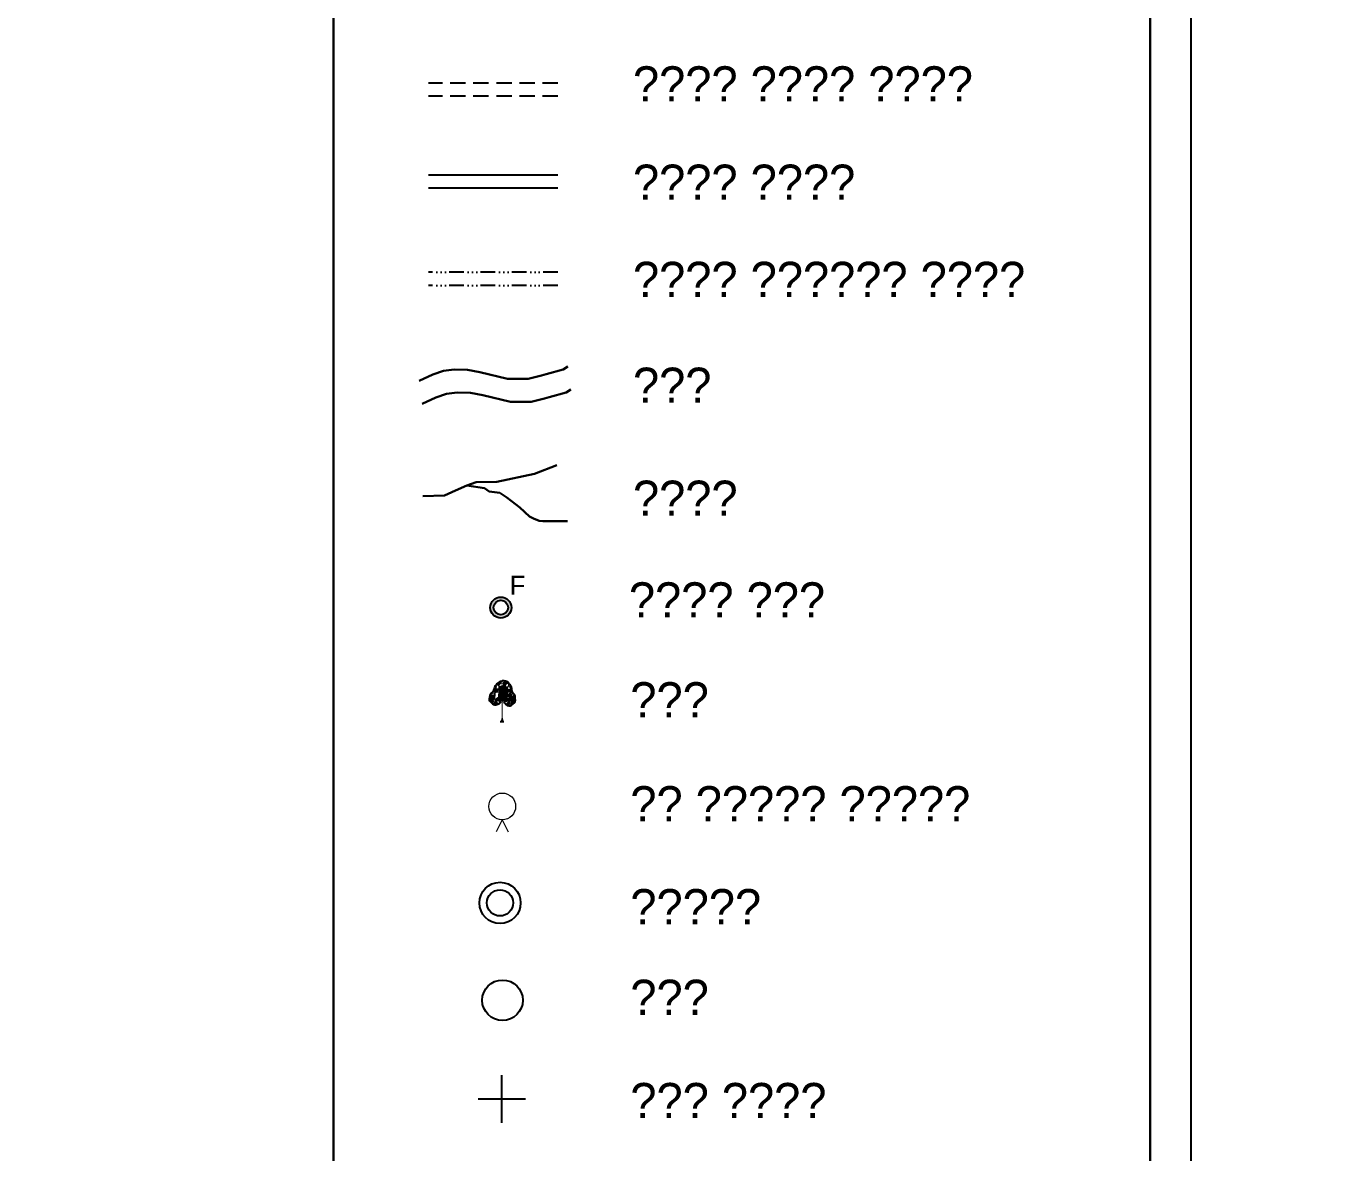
# Model space of a CAD drawing. Header units: millimetres. Extents: x -7906370 to 58235770, y -60992620 to 60.
# Drawn here: x 3139.4 to 3351.9, y -869 to -685.5 of the extents above; entities that cross this region are included whole.
import ezdxf

# ---------------------------------------------------------------- set-up
doc = ezdxf.new("R2010")
doc.units = ezdxf.units.MM
doc.linetypes.add('ACAD_ISO14W100', pattern=[24, 12, -3, 0, -3, 0, -3, 0, -3])
doc.linetypes.add('DASHED', pattern=[0.75, 0.5, -0.25])
for name, color, linetype in [('Image', 7, 'Continuous'), ('Legend', 250, 'Continuous'), ('Sym_F', 250, 'Continuous'), ('Sym_Shivchinh', 250, 'Continuous'), ('Sym_STONE', 250, 'Continuous'), ('Sym_Tree', 92, 'Continuous')]:
    doc.layers.add(name, color=color, linetype=linetype)
doc.styles.get("Standard").update_dxf_attribs({"font": 'SakalBharati.ttf'})
picture_1 = doc.add_image_def('image4.jpg', size_in_pixel=(14330, 10848))
picture_2 = doc.add_image_def('image5.jpg', size_in_pixel=(14518, 11021))

msp = doc.modelspace()

# ---------------------------------------------------------------- hatches: boundary and pattern name
at = {"layer": 'Sym_F'}
h = msp.add_hatch(color=256, dxfattribs=at)
h.paths.add_polyline_path([(3215.02, -780.18, 1), (3218.46, -780.18, 1)])
h.paths.add_polyline_path([(3217.92, -780.18, -1), (3215.56, -780.18, -1)], flags=16)

# ---------------------------------------------------------------- linework, layer by layer
at = {"color": 5, "lineweight": 20}
for q in [(3216, -816.68), (3217.93, -816.68)]:
    msp.add_line((3216.97, -814.75), q, dxfattribs=at)
msp.add_ellipse((3216.97, -812.57), major_axis=(2.18, 0), ratio=1, dxfattribs=at)
for major_axis in [(3.36, 0), (2.13, 0)]:
    msp.add_ellipse((3216.61, -828.28), major_axis=major_axis, ratio=1)
at = {"layer": 'Legend'}
msp.add_lwpolyline([(2271.55, -536.51), (3329.09, -536.51), (3329.09, -1232.38), (2271.55, -1232.38)], close=True, dxfattribs=at)
at = {"layer": 'Legend', "lineweight": 30}
msp.add_lwpolyline([(3210.91, -1225.76), (2278.17, -1225.76), (2278.17, -543.13), (3210.91, -543.13), (3322.47, -543.13), (3322.47, -585.43), (3322.47, -619.88), (3322.47, -636.91), (3322.47, -644.13), (3322.47, -655.94), (3322.47, -1091.85), (3322.47, -1151.32), (3322.47, -1191.26), (3322.47, -1225.76)], close=True, dxfattribs=at)
for points in [[(3189.52, -543.13), (3189.52, -585.43), (3189.52, -619.88), (3189.52, -655.94), (3189.52, -1091.85), (3189.52, -1151.32), (3189.52, -1191.26), (3189.52, -1225.76)], [(3204.03, -762.01), (3207.55, -761.95), (3209.37, -761.13), (3211.22, -760.3), (3212.73, -759.75), (3216.1, -759.7), (3222.22, -758.42), (3225.87, -756.97)], [(3211.22, -760.3), (3214.09, -760.75), (3214.83, -761.27), (3216.56, -761.52), (3217.73, -762.24), (3219.81, -763.9), (3221.41, -765.33), (3222.05, -765.7), (3222.98, -766.03), (3223.6, -766.13), (3227.59, -766.1)]]:
    msp.add_lwpolyline(points, dxfattribs=at)
at = {"layer": 'Legend', "linetype": 'DASHED', "ltscale": 5, "flags": 128}
for points in [[(3226.01, -694.77), (3204.96, -694.77)], [(3226.01, -696.91), (3204.96, -696.91)]]:
    msp.add_lwpolyline(points, dxfattribs=at)
at = {"layer": 'Legend', "ltscale": 5, "flags": 128}
for points in [[(3226.01, -709.75), (3204.96, -709.75)], [(3226.01, -711.89), (3204.96, -711.89)]]:
    msp.add_lwpolyline(points, dxfattribs=at)
at = {"layer": 'Legend', "linetype": 'ACAD_ISO14W100', "ltscale": 0.2, "flags": 128}
for points in [[(3226.01, -725.58), (3204.96, -725.58)], [(3226.01, -727.72), (3204.96, -727.72)]]:
    msp.add_lwpolyline(points, dxfattribs=at)
at = {"layer": 'Legend', "color": 5, "lineweight": 30}
for points in [[(3203.46, -743.24), (3205.66, -742.23), (3207.38, -741.64), (3209.17, -741.42), (3211.33, -741.48), (3213.34, -741.82), (3217.82, -742.92), (3219.81, -742.92), (3221.18, -742.92), (3223.35, -742.37), (3224.14, -742.17), (3226.91, -741.4), (3227.64, -740.94)], [(3203.94, -746.98), (3206.15, -745.97), (3207.87, -745.39), (3209.65, -745.16), (3211.82, -745.22), (3213.82, -745.57), (3218.31, -746.66), (3220.29, -746.66), (3221.67, -746.66), (3223.84, -746.12), (3224.63, -745.92), (3227.4, -745.14), (3228.13, -744.68)]]:
    msp.add_lwpolyline(points, dxfattribs=at)
at = {"layer": 'Sym_F'}
for major_axis in [(1.72, 0), (1.18, 0)]:
    msp.add_ellipse((3216.74, -780.18), major_axis=major_axis, ratio=1, dxfattribs=at)
at = {"layer": 'Sym_Shivchinh'}
for points in [[(3216.9, -864.09), (3216.9, -856.36)], [(3220.77, -860.23), (3213.04, -860.23)]]:
    msp.add_lwpolyline(points, dxfattribs=at)
at = {"layer": 'Sym_STONE'}
msp.add_ellipse((3217.01, -844.14), major_axis=(3.3, 0), ratio=1, dxfattribs=at)
at = {"layer": 'Sym_Tree'}
for p, q in [((3217.2, -792.1), (3216.97, -792.13)), ((3216.62, -798.71), (3217.25, -798.71))]:
    msp.add_line(p, q, dxfattribs=at)
at = {"layer": 'Sym_Tree', "color": 82, "const_width": 0.8}
for points in [[(3217.08, -795.12), (3217.18, -792.57)], [(3216.02, -794.89), (3216.35, -795.37)], [(3216.66, -795.48), (3216.76, -792.94)], [(3216.75, -795.49), (3216.85, -792.95)], [(3217.41, -795.54), (3217.51, -793)], [(3217.93, -794.91), (3218.26, -795.39)], [(3216.52, -795.01), (3216.86, -795.48)], [(3218.3, -795.12), (3217.82, -795.44)]]:
    msp.add_lwpolyline(points, dxfattribs=at)
at = {"layer": 'Sym_Tree', "color": 34}
msp.add_lwpolyline([(3216.97, -798.71, 0.48, 0.16, 0), (3216.97, -798.07, 0.16, 0.16, 0), (3216.97, -795.46, 0.16, 0.16, 0)], format="xyseb", dxfattribs=at)
at = {"layer": 'Sym_Tree', "color": 82}
msp.add_open_spline([(3216.76, -795.57), (3216.61, -795.73), (3216.38, -795.97), (3215.95, -796.07), (3215.57, -796.05), (3215.24, -795.72), (3214.79, -795.33), (3215, -794.75), (3215, -794.17), (3215.68, -793.83), (3215.69, -793.03), (3216.2, -792.52), (3216.6, -792.17), (3216.88, -792.13), (3216.97, -792.13)], degree=3, knots=[0, 0, 0, 0, 0.357151, 0.545743, 0.741494, 0.970117, 1.319935, 1.641608, 1.935314, 2.250626, 2.755061, 3.137005, 3.457298, 3.618487, 3.618487, 3.618487, 3.618487], dxfattribs=at)
at = {"layer": 'Sym_Tree', "color": 82, "start_tangent": (3216.971973, -798.707587), "end_tangent": (3216.971973, -798.707587)}
msp.add_spline([(3217.2, -795.57), (3217.62, -796.03), (3217.93, -796.15), (3218.28, -796.16), (3218.63, -795.96), (3219.07, -795.53), (3219.08, -794.96), (3219.02, -794.45), (3218.67, -794.02), (3218.46, -793.16), (3218.11, -792.59), (3217.69, -792.21), (3217.2, -792.1)], degree=3, dxfattribs=at)
at = {"layer": 'Sym_Tree', "color": 82}
for points in [[(3216.98, -792.13), (3216.28, -792.46), (3215.99, -792.72), (3215.83, -792.99)], [(3216.02, -792.76), (3216.08, -792.72), (3216.98, -792.13), (3216.78, -792.15)], [(3216.08, -792.88), (3216.42, -792.97), (3216.39, -792.52), (3217.1, -792.23)], [(3216.39, -792.52), (3217.1, -792.23), (3216.39, -792.52), (3216.17, -792.61)], [(3216.28, -792.46), (3216.57, -792.32), (3216.35, -792.5), (3216.17, -792.61)], [(3216.57, -792.32), (3216.6, -792.21), (3216.43, -792.33), (3216.28, -792.46)], [(3216.43, -792.33), (3216.28, -792.46), (3216.57, -792.32), (3216.46, -792.33)], [(3216.57, -792.32), (3216.46, -792.33), (3216.28, -792.46), (3216.57, -792.32)], [(3217.42, -792.13), (3216.85, -792.51), (3216.39, -792.52), (3216.98, -792.13)], [(3216.39, -792.52), (3216.98, -792.13), (3217.17, -792.13), (3217.05, -792.27)], [(3216.98, -792.13), (3216.78, -792.15), (3216.6, -792.21), (3216.43, -792.33)], [(3216.6, -792.21), (3216.43, -792.33), (3216.7, -792.19), (3216.78, -792.15)], [(3216.74, -792.18), (3216.7, -792.19), (3216.43, -792.33), (3216.57, -792.32)], [(3216.74, -792.18), (3216.57, -792.32), (3216.58, -792.26), (3216.43, -792.33)], [(3216.43, -792.33), (3216.57, -792.32), (3216.68, -792.21), (3216.7, -792.19)], [(3216.58, -792.26), (3216.43, -792.33), (3216.57, -792.32), (3216.6, -792.21)], [(3216.53, -792.72), (3216.8, -792.5), (3217.42, -792.13), (3217.58, -792.99)], [(3216.68, -792.21), (3216.68, -792.21), (3216.74, -792.18), (3216.57, -792.32)], [(3216.68, -792.21), (3216.7, -792.19), (3216.59, -792.22), (3216.57, -792.32)], [(3216.59, -792.22), (3216.57, -792.32), (3216.7, -792.19), (3216.66, -792.21)], [(3216.7, -792.19), (3216.78, -792.15), (3216.59, -792.22), (3216.78, -792.15)], [(3216.59, -792.22), (3216.78, -792.15), (3216.74, -792.18), (3216.7, -792.19)], [(3216.7, -792.19), (3216.66, -792.21), (3216.68, -792.21)], [(3217.42, -792.13), (3217.58, -792.99), (3216.86, -792.97), (3216.83, -792.52)], [(3217.78, -792.26), (3217.61, -792.18), (3216.83, -792.52), (3216.84, -792.56)], [(3216.98, -792.13), (3217.2, -792.1), (3217.42, -792.13), (3216.85, -792.51)], [(3217.17, -792.13), (3217.05, -792.27), (3216.91, -792.31), (3217.02, -792.21)], [(3216.91, -792.31), (3217.02, -792.21), (3217.05, -792.27), (3216.91, -792.31)], [(3217.05, -792.27), (3216.91, -792.31), (3216.94, -792.25), (3217.02, -792.21)], [(3216.92, -792.31), (3216.94, -792.25), (3217.02, -792.21), (3216.97, -792.13)], [(3217.02, -792.21), (3216.97, -792.13), (3217.17, -792.13), (3217.02, -792.21)], [(3217.17, -792.13), (3217.02, -792.21), (3217.2, -792.1), (3217.42, -792.13)], [(3218.23, -792.83), (3217.99, -792.57), (3217.42, -792.13), (3217.14, -792.96)], [(3217.42, -792.13), (3217.14, -792.96), (3217.87, -793.03), (3217.95, -792.59)], [(3217.24, -792.23), (3217.17, -792.18), (3217.35, -792.27), (3217.17, -792.18)], [(3217.35, -792.27), (3217.17, -792.18), (3217.2, -792.21), (3217.24, -792.23)], [(3217.2, -792.1), (3217.42, -792.13), (3217.68, -792.23), (3217.61, -792.18)], [(3217.25, -792.23), (3217.28, -792.25), (3217.26, -792.25)], [(3218.21, -792.99), (3217.87, -793.03), (3217.95, -792.59), (3217.28, -792.22)], [(3217.95, -792.59), (3217.28, -792.22), (3217.95, -792.59), (3218.16, -792.71)], [(3217.42, -792.13), (3218.07, -792.55), (3218.32, -792.84), (3218.44, -793.13)], [(3218.28, -792.88), (3218.23, -792.83), (3217.42, -792.13), (3217.61, -792.18)], [(3217.42, -792.13), (3217.61, -792.18), (3217.79, -792.26), (3217.94, -792.4)], [(3217.79, -792.26), (3217.94, -792.4), (3217.68, -792.23), (3217.61, -792.18)], [(3217.64, -792.21), (3217.68, -792.23), (3217.94, -792.4), (3217.8, -792.37)], [(3217.7, -792.25), (3217.7, -792.25), (3217.64, -792.21), (3217.8, -792.37)], [(3217.64, -792.21), (3217.8, -792.37), (3217.8, -792.31), (3217.94, -792.4)], [(3217.94, -792.4), (3217.8, -792.37), (3217.7, -792.25), (3217.69, -792.23)], [(3217.7, -792.25), (3217.69, -792.23), (3217.79, -792.27), (3217.8, -792.37)], [(3217.79, -792.27), (3217.8, -792.37), (3217.69, -792.23), (3217.72, -792.25)], [(3217.8, -792.31), (3217.94, -792.4), (3217.8, -792.37), (3217.78, -792.26)], [(3217.8, -792.37), (3217.78, -792.26), (3217.94, -792.4), (3218.07, -792.55)], [(3217.94, -792.4), (3218.07, -792.55), (3217.8, -792.37), (3217.91, -792.39)], [(3217.8, -792.37), (3217.91, -792.39), (3218.07, -792.55), (3217.8, -792.37)], [(3218.07, -792.55), (3217.8, -792.37), (3217.99, -792.57), (3218.16, -792.71)], [(3215.15, -794.37), (3214.99, -794.57), (3214.89, -795.15), (3215.7, -795.22)], [(3215.11, -794.2), (3215.04, -794.32), (3215.01, -794.47), (3214.99, -794.57)], [(3215.28, -794.2), (3215.3, -794.79), (3214.99, -794.55), (3215.3, -794.79)], [(3215.01, -794.47), (3214.99, -794.57), (3215.17, -794.64), (3215.35, -794.29)], [(3214.99, -794.55), (3215.3, -794.79), (3215.46, -794.37), (3215.35, -794.29)], [(3215.11, -794.4), (3215.11, -794.4), (3215.15, -794.37), (3214.99, -794.57)], [(3215.05, -794.43), (3215.02, -794.45), (3215.01, -794.47), (3215.1, -794.38)], [(3215.01, -794.47), (3215.1, -794.38), (3215.1, -794.38)], [(3215.11, -794.4), (3215.02, -794.45), (3215.08, -794.42), (3215.07, -794.3)], [(3215.08, -794.42), (3215.07, -794.3), (3215.05, -794.43), (3215.02, -794.45)], [(3215.04, -794.5), (3215.04, -794.5), (3215.11, -794.4), (3215.02, -794.45)], [(3215.34, -794.13), (3215.27, -794.13), (3215.11, -794.2), (3215.04, -794.32)], [(3215.26, -794.23), (3215.18, -794.21), (3215.07, -794.3), (3215.04, -794.5)], [(3215.07, -794.3), (3215.04, -794.5), (3215.12, -794.38), (3215.15, -794.27)], [(3215.12, -794.45), (3215.12, -794.38), (3215.04, -794.5)], [(3215.09, -794.56), (3215.46, -794.47), (3215.1, -794.51), (3215.06, -794.63)], [(3215.1, -794.51), (3215.06, -794.63), (3215.09, -794.82), (3215.17, -794.69)], [(3215.15, -794.27), (3215.18, -794.21), (3215.07, -794.3), (3215.11, -794.2)], [(3215.07, -794.3), (3215.11, -794.2), (3215.12, -794.45), (3215.12, -794.38)], [(3215.17, -794.69), (3215.18, -794.75), (3215.09, -794.56), (3215.46, -794.47)], [(3215.1, -794.38), (3215.1, -794.38), (3215.11, -794.4)], [(3215.21, -794.23), (3215.77, -794.04), (3215.11, -794.19), (3215.17, -794.13)], [(3215.11, -794.19), (3215.17, -794.13), (3215.22, -794.1), (3215.28, -794.04)], [(3215.26, -794.27), (3215.12, -794.38), (3215.32, -794.24), (3215.28, -794.2)], [(3215.12, -794.38), (3215.15, -794.27), (3215.26, -794.23)], [(3215.17, -794.64), (3215.35, -794.29), (3215.26, -794.27), (3215.12, -794.38)], [(3215.26, -794.23), (3215.26, -794.23), (3215.15, -794.27), (3215.18, -794.21)], [(3215.28, -794.04), (3215.22, -794.1), (3215.18, -794.13), (3215.25, -794.12)], [(3215.18, -794.13), (3215.25, -794.12), (3215.27, -794.13), (3215.34, -794.13)], [(3215.3, -794.22), (3215.36, -794.18), (3215.26, -794.23), (3215.18, -794.21)], [(3215.32, -794.24), (3215.28, -794.2), (3215.21, -794.23), (3215.77, -794.04)], [(3215.22, -794.1), (3215.28, -794.04), (3215.34, -793.99), (3215.36, -794.1)], [(3215.34, -793.99), (3215.36, -794.1), (3215.27, -794.13), (3215.22, -794.1)], [(3215.27, -794.13), (3215.22, -794.1), (3215.28, -794.04), (3215.29, -794.1)], [(3215.22, -794.1), (3215.28, -794.1), (3215.28, -794.04), (3215.22, -794.1)], [(3215.28, -794.1), (3215.28, -794.1), (3215.22, -794.1), (3215.28, -794.1)], [(3215.31, -794.06), (3215.25, -794.12), (3215.45, -793.89)], [(3215.36, -794.1), (3215.28, -794.1), (3215.31, -794.06), (3215.25, -794.12)], [(3215.27, -794.13), (3215.34, -794.13), (3215.36, -794.1), (3215.28, -794.1)], [(3215.34, -794.13), (3215.34, -794.13), (3215.34, -794.13), (3215.27, -794.13)], [(3215.28, -794.04), (3215.29, -794.1), (3215.28, -794.04), (3215.31, -794.06)], [(3215.28, -794.04), (3215.31, -794.06), (3215.28, -794.1)], [(3215.37, -794.18), (3215.37, -794.28), (3215.28, -794.2), (3215.37, -794.17)], [(3215.28, -794.2), (3215.37, -794.17), (3215.36, -794.27), (3215.29, -794.23)], [(3215.46, -794.37), (3215.37, -794.18), (3215.28, -794.2), (3215.3, -794.79)], [(3215.36, -794.27), (3215.29, -794.23), (3215.36, -794.27), (3215.37, -794.19)], [(3215.43, -794.46), (3215.34, -794.42), (3215.43, -794.46), (3215.29, -794.41)], [(3215.43, -794.46), (3215.29, -794.41), (3215.43, -794.46), (3215.3, -794.79)], [(3215.94, -793.95), (3215.83, -795.12), (3215.3, -794.79), (3215.58, -794.22)], [(3215.83, -795.12), (3215.3, -794.79), (3215.34, -794.13), (3215.58, -794.08)], [(3215.36, -794.27), (3215.37, -794.19), (3215.3, -794.22), (3215.36, -794.18)], [(3215.3, -794.79), (3215.58, -794.22), (3215.54, -795.02), (3215.54, -795.33)], [(3215.43, -794.46), (3215.3, -794.79), (3215.36, -794.29), (3215.46, -794.37)], [(3215.46, -794.37), (3215.53, -794.5), (3215.3, -794.79), (3215.46, -794.47)], [(3215.3, -794.79), (3215.46, -794.47), (3215.43, -794.46), (3215.34, -794.42)], [(3215.6, -793.95), (3215.59, -793.81), (3215.34, -794.13)], [(3215.34, -793.99), (3215.34, -794.02), (3215.45, -793.89), (3215.59, -793.81)], [(3215.45, -793.89), (3215.59, -793.81), (3215.34, -794.13), (3215.34, -794.02)], [(3215.34, -794.13), (3215.34, -794.02), (3215.41, -794.1), (3215.59, -793.81)], [(3215.45, -793.89), (3215.45, -793.89), (3215.34, -793.99), (3215.34, -794.02)], [(3215.34, -794.13), (3215.58, -794.08), (3215.75, -793.93), (3215.58, -794.08)], [(3215.34, -794.13), (3215.34, -794.13), (3215.34, -794.13)], [(3215.34, -794.13), (3215.34, -794.13), (3215.34, -794.13)], [(3215.46, -794.37), (3215.35, -794.29), (3215.46, -794.37), (3215.34, -794.42)], [(3215.46, -794.37), (3215.34, -794.42), (3215.46, -794.37), (3215.53, -794.5)], [(3215.36, -794.29), (3215.41, -794.25), (3215.37, -794.18), (3215.37, -794.28)], [(3215.36, -794.29), (3215.46, -794.37), (3215.36, -794.29), (3215.41, -794.25)], [(3215.57, -794.11), (3215.58, -794.22), (3215.46, -794.37), (3215.37, -794.18)], [(3215.41, -794.1), (3215.59, -793.81), (3215.6, -793.95), (3215.71, -793.95)], [(3215.59, -794), (3215.6, -793.95), (3215.41, -794.1), (3215.59, -794.01)], [(3215.41, -794.1), (3215.59, -794.01), (3215.6, -793.95), (3215.42, -794.07)], [(3215.6, -793.95), (3215.42, -794.07), (3215.59, -794.01), (3215.6, -793.95)], [(3215.45, -793.89), (3215.59, -793.81), (3215.69, -793.52), (3215.66, -793.52)], [(3215.58, -793.71), (3215.58, -793.71), (3215.45, -793.89), (3215.59, -793.81)], [(3215.58, -794.22), (3215.57, -794.11), (3215.48, -794.41), (3215.46, -794.37)], [(3215.48, -794.41), (3215.46, -794.37), (3215.62, -794.37), (3215.57, -794.44)], [(3215.53, -794.5), (3215.57, -794.44), (3215.58, -794.22), (3215.57, -794.11)], [(3215.56, -794.58), (3215.65, -794.63), (3215.53, -794.5), (3215.57, -794.44)], [(3215.7, -794.43), (3215.57, -794.44), (3215.56, -794.58), (3215.65, -794.63)], [(3215.6, -794.65), (3215.56, -794.58), (3215.57, -794.44), (3215.65, -794.63)], [(3215.62, -794.37), (3215.58, -794.22), (3215.58, -794.22), (3215.57, -794.11)], [(3215.58, -794.22), (3215.57, -794.11), (3215.57, -794.11), (3215.67, -794.12)], [(3215.57, -794.11), (3215.67, -794.12), (3215.57, -794.11), (3215.58, -794.22)], [(3215.62, -794.37), (3215.57, -794.44), (3215.83, -795.12), (3215.67, -795.13)], [(3215.57, -794.44), (3215.65, -794.63), (3215.7, -794.43), (3215.57, -794.44)], [(3215.57, -794.44), (3215.65, -794.63), (3215.57, -794.44), (3215.65, -794.63)], [(3215.75, -793.93), (3215.58, -794.08), (3215.58, -794.22), (3215.58, -794.08)], [(3215.94, -793.95), (3215.75, -793.93), (3215.62, -794.37), (3215.58, -794.22)], [(3215.58, -794.22), (3215.58, -794.08), (3215.6, -793.95)], [(3215.6, -793.95), (3215.6, -793.95), (3215.6, -793.95), (3215.59, -793.81)], [(3215.59, -794.01), (3215.6, -793.95), (3215.62, -793.84), (3215.59, -793.81)], [(3215.6, -793.95), (3215.71, -793.95), (3215.59, -794), (3215.6, -793.95)], [(3215.89, -793.32), (3215.69, -793.52), (3215.75, -793.93), (3215.6, -793.95)], [(3215.69, -793.52), (3215.66, -793.52), (3215.64, -793.61), (3215.6, -793.66)], [(3215.6, -793.77), (3215.62, -793.84), (3215.69, -793.52), (3215.74, -793.69)], [(3215.64, -793.61), (3215.6, -793.66), (3215.6, -793.77), (3215.62, -793.84)], [(3215.75, -793.93), (3215.6, -793.95), (3216.03, -793.97), (3216.5, -793.97)], [(3215.6, -793.95), (3215.6, -793.95), (3215.6, -793.95)], [(3215.61, -793.72), (3215.62, -793.84), (3215.77, -793.27), (3215.79, -793.21)], [(3215.64, -793.61), (3215.69, -793.52), (3215.61, -793.72), (3215.62, -793.84)], [(3215.69, -793.52), (3215.74, -793.69), (3215.64, -793.61), (3215.69, -793.52)], [(3215.72, -793.35), (3215.66, -793.52), (3215.9, -793.01), (3215.86, -793)], [(3215.77, -793.13), (3215.72, -793.28), (3215.72, -793.35), (3215.66, -793.52)], [(3215.75, -793.26), (3215.77, -793.22), (3215.66, -793.52), (3215.69, -793.52)], [(3215.71, -793.44), (3215.66, -793.52), (3215.72, -793.28), (3215.77, -793.27)], [(3215.7, -793.46), (3215.73, -793.37), (3215.71, -793.44), (3215.66, -793.52)], [(3215.66, -793.52), (3215.69, -793.52), (3215.71, -793.45), (3215.71, -793.44)], [(3215.99, -792.72), (3215.83, -792.99), (3215.75, -793.26), (3215.69, -793.52)], [(3216.1, -793.11), (3215.86, -793), (3215.89, -793.32), (3215.69, -793.52)], [(3215.75, -793.26), (3215.69, -793.52), (3216.05, -793.38), (3216.1, -793.11)], [(3215.74, -793.29), (3215.77, -793.13), (3215.7, -793.46), (3215.73, -793.37)], [(3215.71, -793.45), (3215.71, -793.44), (3215.73, -793.37), (3215.77, -793.22)], [(3215.72, -793.28), (3215.77, -793.27), (3215.77, -793.13), (3215.72, -793.28)], [(3215.77, -793.12), (3215.83, -792.99), (3215.74, -793.29), (3215.77, -793.13)], [(3215.77, -793.27), (3215.79, -793.21), (3215.75, -793.26), (3215.77, -793.22)], [(3215.75, -793.93), (3216.27, -793.88), (3215.89, -793.32), (3216.13, -793.67)], [(3215.89, -793.32), (3216.13, -793.67), (3216.27, -793.88), (3215.75, -793.93)], [(3216.34, -793.54), (3216.27, -793.88), (3215.75, -793.93), (3216.27, -793.88)], [(3216.27, -793.88), (3215.75, -793.93), (3216.03, -793.97)], [(3215.94, -793.95), (3216.21, -794.12), (3215.94, -793.95), (3215.75, -793.93)], [(3216.1, -793.11), (3215.96, -792.78), (3215.83, -792.99), (3215.77, -793.22)], [(3215.83, -792.99), (3215.77, -793.22), (3215.89, -793.32), (3216.1, -793.11)], [(3215.77, -793.22), (3215.81, -793.07), (3215.83, -792.99), (3215.81, -793.07)], [(3215.83, -792.99), (3215.81, -793.07), (3215.77, -793.12), (3215.83, -792.99)], [(3215.77, -793.12), (3215.77, -793.12), (3215.77, -793.22), (3215.81, -793.07)], [(3215.9, -793.01), (3215.86, -793), (3216.14, -792.62), (3216.28, -792.46)], [(3215.89, -793.32), (3216.1, -793.11), (3216.1, -793.11), (3215.86, -793)], [(3216.4, -793.34), (3216.75, -793.34), (3216.34, -793.54), (3215.89, -793.32)], [(3216.34, -793.54), (3215.89, -793.32), (3216.34, -793.54), (3216.27, -793.88)], [(3216.21, -794.12), (3216.25, -793.97), (3215.94, -793.95), (3216.21, -794.12)], [(3216.05, -793.38), (3216.1, -793.11), (3216.1, -793.11), (3215.96, -792.78)], [(3216.08, -792.72), (3216.05, -792.68), (3215.97, -792.82), (3215.99, -792.86)], [(3215.97, -792.82), (3215.99, -792.86), (3216.02, -792.76), (3216.08, -792.72)], [(3216.14, -792.62), (3216.28, -792.46), (3215.99, -792.72), (3216.14, -792.62)], [(3216.1, -793.11), (3215.99, -792.86), (3216.06, -792.72), (3216.39, -792.52)], [(3215.99, -792.72), (3216.14, -792.62), (3216.08, -792.72), (3216.05, -792.68)], [(3216.07, -792.79), (3216.01, -792.82), (3215.99, -792.86), (3216.07, -792.79)], [(3215.99, -792.86), (3216.07, -792.79), (3216.82, -793.14), (3217.09, -793.25)], [(3216.07, -792.79), (3216.07, -792.75), (3216.07, -792.79), (3216.01, -792.82)], [(3216.03, -793.97), (3216.5, -793.97), (3217.02, -793.61), (3217.12, -793.26)], [(3216.03, -793.97), (3216.03, -793.97), (3216.21, -794.12), (3216.25, -793.97)], [(3216.06, -792.72), (3216.39, -792.52), (3216.42, -792.97), (3216.07, -792.79)], [(3216.32, -792.56), (3216.39, -792.52), (3216.07, -792.79), (3216.07, -792.75)], [(3216.42, -792.97), (3216.07, -792.79), (3216.08, -792.88), (3216.42, -792.97)], [(3216.35, -792.5), (3216.17, -792.61), (3216.08, -792.72), (3216.35, -792.5)], [(3216.39, -792.52), (3216.17, -792.61), (3216.12, -792.76), (3216.16, -792.79)], [(3216.12, -792.76), (3216.16, -792.79), (3216.32, -792.56), (3216.39, -792.52)], [(3217.56, -794.69), (3216.51, -794.73), (3216.38, -793.95), (3216.27, -795.12)], [(3216.4, -793.34), (3216.34, -793.54), (3216.34, -793.54), (3216.4, -793.34)], [(3216.82, -793.14), (3217.09, -793.25), (3216.4, -793.34), (3216.75, -793.34)], [(3217.58, -792.99), (3216.86, -792.97), (3216.55, -793.11), (3216.44, -792.86)], [(3216.78, -793.54), (3216.84, -793.34), (3217.56, -794.69), (3216.51, -794.73)], [(3216.83, -792.56), (3216.85, -792.51), (3216.53, -792.72), (3216.8, -792.5)], [(3217.58, -792.99), (3216.86, -792.97), (3216.84, -793.34), (3216.78, -793.54)], [(3216.83, -792.52), (3216.84, -792.56), (3216.85, -792.51)], [(3216.85, -792.51), (3216.85, -792.51), (3216.83, -792.56), (3216.85, -792.51)], [(3216.86, -792.97), (3216.83, -792.52), (3217.58, -792.99), (3216.86, -792.97)], [(3217.47, -793.61), (3217.56, -793.26), (3217.58, -792.99), (3216.86, -792.97)], [(3217.87, -793.61), (3217.84, -793.4), (3216.95, -794.65), (3217.99, -794.82)], [(3216.95, -794.65), (3217.99, -794.82), (3218.21, -794.07), (3218.17, -795.24)], [(3217.18, -793.6), (3217.13, -793.23), (3217.14, -792.96), (3217.87, -793.03)], [(3218.13, -794.07), (3217.66, -794.01), (3217.18, -793.6), (3217.13, -793.23)], [(3217.87, -793.03), (3217.95, -792.59), (3217.14, -792.96), (3217.87, -793.03)], [(3217.14, -792.96), (3217.87, -793.03), (3217.84, -793.4), (3217.87, -793.61)], [(3217.14, -792.96), (3217.87, -793.03), (3218.16, -793.21), (3218.3, -792.98)], [(3218.3, -792.98), (3218.23, -792.91), (3217.44, -793.15), (3217.16, -793.23)], [(3217.44, -793.15), (3217.16, -793.23), (3217.84, -793.4), (3217.49, -793.36)], [(3217.68, -794.07), (3217.68, -794.07), (3217.48, -794.2), (3217.46, -794.04)], [(3217.84, -793.4), (3217.49, -793.36), (3217.87, -793.61), (3218.34, -793.45)], [(3218.4, -794.07), (3218.56, -794.11), (3218.13, -794.07), (3217.66, -794.01)], [(3217.84, -793.4), (3217.87, -793.61), (3217.87, -793.61), (3217.84, -793.4)], [(3218.25, -792.83), (3217.95, -792.59), (3217.87, -793.03), (3218.23, -792.91)], [(3217.87, -793.03), (3218.23, -792.91), (3218.21, -792.99), (3217.87, -793.03)], [(3217.87, -793.61), (3218.34, -793.45), (3217.87, -793.61), (3217.9, -793.96)], [(3217.87, -793.61), (3217.9, -793.96), (3218.4, -794.07), (3217.9, -793.96)], [(3218.4, -794.07), (3217.9, -793.96), (3218.34, -793.45), (3218.06, -793.77)], [(3218.34, -793.45), (3218.06, -793.77), (3217.9, -793.96), (3218.4, -794.07)], [(3217.9, -793.96), (3218.4, -794.07), (3218.13, -794.07)], [(3217.92, -794.2), (3217.91, -794.04), (3218.21, -794.07), (3217.92, -794.2)], [(3218.21, -794.07), (3217.92, -794.2), (3218.21, -794.07), (3218.4, -794.07)], [(3218.16, -793.21), (3218.3, -792.98), (3218.25, -792.83), (3217.95, -792.59)], [(3217.95, -792.59), (3218.16, -792.71), (3218.19, -792.86), (3218.14, -792.89)], [(3218.19, -792.86), (3218.14, -792.89), (3218.01, -792.64), (3217.95, -792.59)], [(3218.01, -792.64), (3217.95, -792.59), (3218.23, -792.91), (3218.24, -792.86)], [(3217.99, -792.57), (3218.16, -792.71), (3218.23, -792.83), (3217.99, -792.57)], [(3218, -793.13), (3218.02, -793.21), (3218.05, -793.27), (3218, -793.13)], [(3218.37, -793.14), (3218.41, -793.14), (3218.18, -792.73), (3218.07, -792.55)], [(3218.18, -792.73), (3218.07, -792.55), (3218.32, -792.84), (3218.18, -792.73)], [(3218.18, -793.49), (3218.16, -793.21), (3218.16, -793.21), (3218.35, -792.91)], [(3218.16, -793.21), (3218.35, -792.91), (3218.44, -793.13), (3218.47, -793.37)], [(3218.44, -793.13), (3218.47, -793.37), (3218.34, -793.45), (3218.16, -793.21)], [(3218.34, -793.45), (3218.16, -793.21), (3218.16, -793.21), (3218.41, -793.14)], [(3218.16, -793.21), (3218.41, -793.14), (3218.34, -793.45), (3218.51, -793.67)], [(3218.49, -793.41), (3218.51, -793.67), (3218.18, -793.49), (3218.16, -793.21)], [(3218.21, -794.07), (3218.17, -795.24), (3218.74, -794.98), (3218.54, -794.38)], [(3218.17, -795.24), (3218.74, -794.98), (3218.78, -794.32), (3218.56, -794.24)], [(3218.48, -794.53), (3218.52, -794.6), (3218.17, -795.24), (3218.33, -795.28)], [(3218.32, -792.84), (3218.18, -792.73), (3218.23, -792.83), (3218.27, -792.79)], [(3218.21, -794.07), (3218.4, -794.07), (3218.48, -794.53), (3218.54, -794.38)], [(3218.23, -792.83), (3218.27, -792.79), (3218.32, -792.94), (3218.3, -792.98)], [(3218.32, -792.94), (3218.3, -792.98), (3218.28, -792.88), (3218.23, -792.83)], [(3218.23, -792.91), (3218.24, -792.86), (3218.23, -792.91), (3218.29, -792.94)], [(3218.23, -792.91), (3218.29, -792.94), (3218.3, -792.98), (3218.23, -792.91)], [(3218.32, -792.84), (3218.44, -793.13), (3218.49, -793.41), (3218.51, -793.67)], [(3218.34, -793.45), (3218.51, -793.67), (3218.4, -794.07), (3218.56, -794.11)], [(3218.51, -793.5), (3218.55, -793.67), (3218.37, -793.14), (3218.41, -793.14)], [(3218.79, -794.43), (3218.83, -794.4), (3218.9, -794.44), (3218.37, -794.17)], [(3218.9, -794.44), (3218.37, -794.17), (3219, -794.41), (3218.95, -794.35)], [(3218.78, -794.32), (3218.56, -794.24), (3218.4, -794.07), (3218.56, -794.24)], [(3218.4, -794.07), (3218.56, -794.24), (3218.54, -794.38), (3218.56, -794.24)], [(3218.47, -793.37), (3218.46, -793.21), (3218.44, -793.13), (3218.46, -793.21)], [(3218.49, -793.27), (3218.44, -793.13), (3218.49, -793.44), (3218.49, -793.28)], [(3218.72, -794.28), (3218.58, -793.97), (3218.56, -794.11), (3218.44, -794.1)], [(3218.56, -794.11), (3218.44, -794.1), (3218.55, -794.17), (3218.56, -794.11)], [(3218.74, -794.98), (3218.54, -794.38), (3218.48, -795.18), (3218.44, -795.49)], [(3218.57, -793.89), (3218.55, -794), (3218.46, -793.42), (3218.45, -793.35)], [(3218.46, -793.42), (3218.45, -793.35), (3218.49, -793.41), (3218.47, -793.37)], [(3218.57, -793.94), (3218.55, -794), (3218.51, -793.67), (3218.44, -793.84)], [(3218.51, -793.67), (3218.44, -793.84), (3218.56, -793.76), (3218.51, -793.67)], [(3218.49, -793.27), (3218.49, -793.27), (3218.47, -793.37), (3218.46, -793.21)], [(3218.51, -793.43), (3218.46, -793.42), (3218.49, -793.28), (3218.51, -793.43)], [(3218.5, -793.59), (3218.55, -793.67), (3218.51, -793.43), (3218.46, -793.42)], [(3218.54, -794.38), (3218.56, -794.27), (3218.56, -794.27), (3218.46, -794.27)], [(3218.56, -794.27), (3218.46, -794.27), (3218.56, -794.27), (3218.54, -794.38)], [(3218.49, -793.41), (3218.47, -793.37), (3218.55, -793.67), (3218.52, -793.67)], [(3218.51, -793.61), (3218.5, -793.59), (3218.5, -793.52), (3218.47, -793.37)], [(3218.48, -794.53), (3218.54, -794.38), (3218.54, -794.38), (3218.56, -794.27)], [(3218.61, -794.58), (3218.63, -794.55), (3218.48, -794.53), (3218.52, -794.6)], [(3218.49, -793.44), (3218.49, -793.28), (3218.51, -793.62), (3218.5, -793.52)], [(3218.49, -793.28), (3218.51, -793.43), (3218.51, -793.5), (3218.55, -793.67)], [(3218.51, -793.62), (3218.5, -793.52), (3218.5, -793.59), (3218.55, -793.67)], [(3218.55, -793.67), (3218.52, -793.67), (3218.51, -793.61), (3218.5, -793.59)], [(3218.7, -794.07), (3218.58, -793.97), (3218.51, -793.67), (3218.55, -793.67)], [(3218.51, -793.67), (3218.55, -793.67), (3218.56, -793.76), (3218.58, -793.82)], [(3218.56, -793.76), (3218.51, -793.67), (3218.57, -793.89), (3218.55, -794)], [(3218.55, -794.66), (3218.52, -794.6), (3218.54, -794.38), (3218.56, -794.27)], [(3218.54, -794.38), (3218.56, -794.24), (3218.56, -794.11)], [(3218.54, -794.38), (3218.56, -794.27), (3218.61, -794.58), (3218.63, -794.55)], [(3218.56, -794.27), (3218.54, -794.38), (3218.63, -794.55), (3218.75, -794.37)], [(3218.56, -793.76), (3218.58, -793.82), (3218.57, -793.94), (3218.55, -794)], [(3218.55, -794), (3218.58, -793.97), (3218.6, -793.88), (3218.6, -793.87)], [(3218.56, -794.17), (3218.56, -794.11), (3218.55, -794), (3218.58, -793.97)], [(3218.55, -794.17), (3218.56, -794.11), (3218.72, -794.28), (3218.56, -794.17)], [(3218.63, -794.55), (3218.75, -794.61), (3218.63, -794.55), (3218.55, -794.66)], [(3218.63, -794.55), (3218.55, -794.66), (3218.74, -794.98), (3218.63, -794.64)], [(3218.56, -794.11), (3218.56, -794.11), (3218.56, -794.11), (3218.58, -793.97)], [(3218.56, -794.11), (3218.58, -793.97), (3218.78, -794.32)], [(3218.56, -794.11), (3218.56, -794.11), (3218.56, -794.11)], [(3218.72, -794.28), (3218.56, -794.17), (3218.56, -794.11), (3218.71, -794.25)], [(3218.56, -794.11), (3218.71, -794.25), (3218.56, -794.17), (3218.56, -794.11)], [(3218.6, -793.88), (3218.6, -793.87), (3218.7, -794.07), (3218.58, -793.97)], [(3218.81, -794.19), (3218.8, -794.21), (3218.7, -794.07), (3218.58, -793.97)], [(3218.7, -794.07), (3218.58, -793.97), (3218.78, -794.32), (3218.8, -794.21)], [(3218.78, -794.32), (3218.8, -794.21), (3218.72, -794.28), (3218.58, -793.97)], [(3218.63, -794.55), (3218.75, -794.37), (3218.83, -794.4), (3218.74, -794.98)], [(3218.75, -794.48), (3218.63, -794.55), (3218.75, -794.48), (3218.7, -794.44)], [(3219.08, -794.79), (3218.74, -794.98), (3218.63, -794.55), (3218.75, -794.48)], [(3218.63, -794.55), (3218.75, -794.48), (3218.63, -794.55), (3218.75, -794.61)], [(3218.65, -794.64), (3218.74, -794.98), (3218.75, -794.48), (3218.63, -794.55)], [(3218.83, -794.26), (3218.87, -794.32), (3218.7, -794.07)], [(3218.7, -794.07), (3218.7, -794.07), (3218.81, -794.19), (3218.8, -794.21)], [(3218.75, -794.48), (3218.7, -794.44), (3218.75, -794.37), (3218.74, -794.47)], [(3218.75, -794.37), (3218.74, -794.47), (3218.83, -794.4), (3218.75, -794.36)], [(3218.83, -794.4), (3218.74, -794.98), (3219.08, -794.79), (3218.74, -794.98)], [(3218.83, -794.4), (3218.75, -794.36), (3218.75, -794.46), (3218.83, -794.43)], [(3218.75, -794.46), (3218.75, -794.38), (3218.81, -794.42), (3218.76, -794.37)], [(3218.75, -794.46), (3218.83, -794.43), (3218.75, -794.46), (3218.75, -794.38)], [(3218.89, -794.86), (3218.75, -794.48), (3218.85, -794.47), (3218.97, -794.6)], [(3219.07, -794.7), (3219.08, -794.8), (3218.89, -794.86), (3218.75, -794.48)], [(3218.81, -794.42), (3218.76, -794.37), (3218.85, -794.43), (3218.94, -794.43)], [(3218.91, -794.31), (3218.86, -794.24), (3218.81, -794.19), (3218.77, -794.29)], [(3218.81, -794.19), (3218.77, -794.29), (3218.85, -794.33), (3218.91, -794.31)], [(3218.77, -794.29), (3218.85, -794.3), (3218.83, -794.26), (3218.87, -794.32)], [(3218.85, -794.33), (3218.78, -794.32), (3218.77, -794.29), (3218.85, -794.3)], [(3218.78, -794.32), (3218.78, -794.32), (3218.78, -794.32)], [(3218.78, -794.32), (3218.78, -794.32), (3218.78, -794.32)], [(3218.78, -794.32), (3218.78, -794.32), (3218.78, -794.32), (3218.85, -794.33)], [(3218.78, -794.32), (3218.85, -794.33), (3219.01, -794.42), (3219.05, -794.55)], [(3218.95, -794.35), (3218.87, -794.32), (3218.85, -794.33), (3218.78, -794.32)], [(3218.85, -794.47), (3218.97, -794.6), (3218.79, -794.43), (3218.83, -794.4)], [(3218.86, -794.24), (3218.84, -794.3), (3218.86, -794.25), (3218.83, -794.26)], [(3218.86, -794.25), (3218.83, -794.26), (3218.85, -794.3)], [(3218.85, -794.33), (3218.91, -794.31), (3218.86, -794.24), (3218.84, -794.3)], [(3218.91, -794.31), (3218.85, -794.3), (3218.86, -794.25), (3218.91, -794.31)], [(3218.85, -794.3), (3218.85, -794.3), (3218.91, -794.31), (3218.85, -794.3)], [(3218.85, -794.43), (3218.94, -794.43), (3219.03, -794.53), (3219.04, -794.73)], [(3218.97, -794.6), (3218.96, -794.49), (3218.85, -794.43)], [(3218.85, -794.43), (3218.85, -794.43), (3218.96, -794.49), (3218.94, -794.43)], [(3219, -794.41), (3218.95, -794.35), (3218.91, -794.31), (3218.86, -794.24)], [(3218.86, -794.25), (3218.91, -794.31), (3218.95, -794.35), (3218.87, -794.32)], [(3218.96, -794.49), (3218.94, -794.43), (3219.03, -794.53), (3219.01, -794.42)], [(3219.03, -794.53), (3219.01, -794.42), (3218.96, -794.66), (3218.97, -794.6)], [(3219.03, -794.53), (3219.04, -794.73), (3218.97, -794.6), (3218.96, -794.49)], [(3218.98, -794.62), (3219.07, -794.68), (3219.01, -794.64), (3219.03, -794.53)], [(3219.01, -794.42), (3219.05, -794.55), (3219.07, -794.7), (3219.08, -794.8)], [(3219.01, -794.64), (3219.03, -794.53), (3219.04, -794.66), (3219.07, -794.68)], [(3214.95, -794.97), (3214.89, -795.15), (3214.99, -794.57), (3214.92, -794.96)], [(3214.95, -794.97), (3214.95, -794.97), (3214.95, -794.97), (3214.89, -795.15)], [(3214.89, -795.15), (3215.7, -795.22), (3215.67, -796.03), (3215.5, -795.94)], [(3215.02, -795.52), (3214.92, -795.34), (3214.89, -795.15), (3215.52, -795.86)], [(3214.89, -795.15), (3215.52, -795.86), (3215.51, -795.9), (3215.31, -795.74)], [(3215.36, -795.72), (3215.31, -795.74), (3214.89, -795.15), (3215.36, -795.72)], [(3214.89, -795.15), (3215.36, -795.72), (3215.36, -795.72), (3214.92, -795.34)], [(3215.05, -795.54), (3214.92, -795.34), (3214.92, -795.35), (3214.89, -795.15)], [(3214.92, -795.35), (3214.89, -795.15), (3214.92, -795.33), (3214.98, -795.39)], [(3214.92, -795.33), (3214.98, -795.39), (3214.99, -794.57), (3215.06, -794.63)], [(3214.99, -794.57), (3214.92, -794.96), (3215.06, -794.63), (3215.07, -794.61)], [(3215.67, -796.03), (3215.5, -795.94), (3215.02, -795.52), (3214.92, -795.34)], [(3215.36, -795.72), (3214.92, -795.34), (3215.05, -795.54), (3214.92, -795.34)], [(3214.99, -794.57), (3215.06, -794.63), (3214.95, -794.97)], [(3215.1, -794.67), (3215.13, -794.61), (3215.05, -795.54), (3215.19, -795.62)], [(3215.05, -795.54), (3215.19, -795.62), (3215.5, -795.94), (3215.29, -795.77)], [(3215.06, -794.63), (3215.07, -794.61), (3215.7, -795.22), (3215.55, -795.08)], [(3215.09, -794.82), (3215.17, -794.69), (3215.1, -794.67), (3215.13, -794.61)], [(3215.3, -794.79), (3215.3, -794.79), (3215.23, -795), (3215.17, -794.64)], [(3215.23, -795), (3215.17, -794.64), (3215.55, -795.08), (3215.29, -794.83)], [(3215.32, -794.81), (3215.18, -794.75), (3215.17, -794.69), (3215.18, -794.75)], [(3215.29, -794.83), (3215.36, -794.86), (3215.32, -794.81), (3215.18, -794.75)], [(3215.36, -795.81), (3215.41, -795.66), (3215.19, -795.62), (3215.36, -795.72)], [(3215.19, -795.62), (3215.36, -795.72), (3215.52, -795.86), (3215.44, -795.82)], [(3215.31, -795.74), (3215.36, -795.72), (3215.24, -795.69), (3215.28, -795.74)], [(3215.24, -795.69), (3215.28, -795.74), (3215.28, -795.74), (3215.51, -795.9)], [(3215.28, -795.74), (3215.51, -795.9), (3215.36, -795.81), (3215.41, -795.66)], [(3215.51, -795.9), (3215.29, -795.77), (3215.28, -795.74), (3215.36, -795.72)], [(3215.28, -795.74), (3215.36, -795.72), (3215.67, -796.03), (3215.89, -796.05)], [(3215.6, -794.65), (3215.38, -794.87), (3215.29, -794.83), (3215.36, -794.86)], [(3215.55, -795.08), (3215.29, -794.83), (3215.3, -794.79), (3215.55, -794.94)], [(3215.5, -795.94), (3215.29, -795.77), (3215.31, -795.74), (3215.36, -795.72)], [(3215.47, -795.82), (3215.48, -795.84), (3215.51, -795.9), (3215.29, -795.77)], [(3215.7, -795.22), (3215.55, -795.08), (3215.81, -794.65), (3215.3, -794.79)], [(3215.81, -794.65), (3215.3, -794.79), (3215.3, -794.79)], [(3215.3, -794.79), (3215.3, -794.79), (3215.6, -794.65), (3215.38, -794.87)], [(3215.3, -794.79), (3215.55, -794.94), (3215.3, -794.79), (3215.46, -794.77)], [(3215.3, -794.79), (3215.46, -794.77), (3215.3, -794.79)], [(3215.83, -795.12), (3215.54, -795.02), (3215.83, -795.12), (3215.3, -794.79)], [(3215.51, -795.9), (3215.31, -795.74), (3215.36, -795.72), (3215.31, -795.74)], [(3215.36, -795.72), (3215.31, -795.74), (3215.36, -795.72), (3215.31, -795.74)], [(3215.52, -795.86), (3215.44, -795.82), (3215.51, -795.9), (3215.56, -795.85)], [(3215.51, -795.9), (3215.56, -795.85), (3215.47, -795.82), (3215.48, -795.84)], [(3216.45, -795.87), (3216.76, -795.57), (3215.83, -795.12), (3215.53, -795.83)], [(3215.83, -795.12), (3215.53, -795.83), (3216.28, -795.67), (3215.86, -796.03)], [(3215.54, -795.02), (3215.54, -795.33), (3215.54, -795.33), (3215.81, -795.35)], [(3215.54, -795.33), (3215.81, -795.35), (3215.83, -795.12), (3215.54, -795.02)], [(3215.83, -795.12), (3215.67, -795.13), (3215.6, -794.65), (3215.56, -794.58)], [(3215.67, -796.03), (3215.89, -796.05), (3216.08, -796.03), (3216.27, -795.97)], [(3215.95, -796.05), (3215.89, -796.05), (3215.67, -796.03), (3215.87, -796.05)], [(3216.27, -795.97), (3216.17, -795.99), (3215.91, -796.03), (3215.85, -795.97)], [(3215.91, -796.03), (3215.85, -795.97), (3215.86, -796.03), (3215.95, -796.03)], [(3216.28, -795.67), (3215.86, -796.03), (3216.43, -795.84), (3216.28, -795.67)], [(3215.86, -796.03), (3215.95, -796.03), (3216.27, -795.97), (3216.33, -795.92)], [(3216.09, -796.02), (3216.09, -796.03), (3215.88, -796.06), (3215.86, -796.03)], [(3215.88, -796.06), (3215.86, -796.03), (3215.99, -796.04), (3216.08, -796.03)], [(3216.43, -795.84), (3216.28, -795.67), (3216.33, -795.92), (3215.89, -796.05)], [(3216.33, -795.92), (3215.89, -796.05), (3216.27, -795.97), (3216.17, -795.99)], [(3216.33, -795.92), (3216.08, -796.03), (3215.98, -796.03), (3215.89, -796.05)], [(3215.98, -796.03), (3215.89, -796.05), (3216.27, -795.97), (3216.33, -795.92)], [(3216.09, -796.04), (3215.99, -796.04), (3215.95, -796.05), (3215.89, -796.05)], [(3215.99, -796.04), (3216.08, -796.03), (3216.09, -796.04), (3215.99, -796.04)], [(3216.08, -796.03), (3216.27, -795.97), (3216.45, -795.87), (3216.76, -795.57)], [(3216.27, -795.97), (3216.33, -795.92), (3216.33, -795.92), (3216.08, -796.03)], [(3216.09, -796.03), (3216.28, -795.97), (3216.35, -795.93), (3216.33, -795.92)], [(3216.28, -795.97), (3216.31, -795.94), (3216.09, -796.03), (3216.1, -795.99)], [(3216.27, -795.97), (3216.27, -795.97), (3216.09, -796.03), (3216.28, -795.97)], [(3216.09, -796.03), (3216.1, -795.99), (3216.09, -796.02), (3216.09, -796.03)], [(3216.27, -795.97), (3216.33, -795.92), (3216.44, -795.88), (3216.35, -795.93)], [(3216.44, -795.88), (3216.33, -795.92), (3216.27, -795.97)], [(3216.27, -795.97), (3216.27, -795.97), (3216.27, -795.97)], [(3216.35, -795.93), (3216.34, -795.93), (3216.28, -795.97), (3216.31, -795.94)], [(3216.44, -795.88), (3216.35, -795.93), (3216.44, -795.88), (3216.33, -795.92)], [(3216.35, -795.93), (3216.33, -795.92), (3216.35, -795.93), (3216.34, -795.93)], [(3217.18, -796.03), (3217.18, -796.03), (3217.18, -796.03)], [(3217.21, -795.56), (3217.19, -795.53), (3217.39, -795.64), (3217.38, -795.6)], [(3217.46, -795.91), (3217.2, -795.57), (3218.17, -795.24), (3218.38, -795.98)], [(3217.81, -796.11), (3217.63, -796.03), (3217.46, -795.91), (3217.2, -795.57)], [(3217.22, -795.56), (3217.22, -795.56), (3217.39, -795.65), (3217.21, -795.56)], [(3217.63, -796.03), (3217.57, -795.97), (3217.47, -795.91), (3217.56, -795.98)], [(3217.47, -795.91), (3217.56, -795.98), (3217.47, -795.91), (3217.57, -795.97)], [(3217.47, -795.91), (3217.57, -795.97), (3217.63, -796.03)], [(3217.65, -795.73), (3218.03, -796.14), (3217.49, -795.88), (3217.65, -795.73)], [(3217.49, -795.88), (3217.65, -795.73), (3217.57, -795.97), (3218, -796.16)], [(3217.8, -796.12), (3217.62, -796.03), (3217.56, -795.98), (3217.57, -795.97)], [(3217.56, -795.98), (3217.56, -795.98), (3217.62, -796.03), (3217.59, -796)], [(3217.57, -795.97), (3218, -796.16), (3217.63, -796.03), (3217.73, -796.06)], [(3218.03, -796.14), (3217.94, -796.13), (3217.63, -796.03), (3217.57, -795.97)], [(3217.63, -796.03), (3217.57, -795.97), (3217.57, -795.97), (3217.81, -796.11)], [(3217.57, -795.97), (3217.81, -796.11), (3217.91, -796.13), (3218, -796.16)], [(3217.91, -796.13), (3218, -796.16), (3217.63, -796.03), (3217.57, -795.97)], [(3218.22, -796.17), (3218, -796.16), (3217.81, -796.11), (3217.63, -796.03)], [(3217.63, -796.03), (3217.73, -796.06), (3217.98, -796.14), (3218.04, -796.08)], [(3218.17, -795.24), (3218.38, -795.98), (3217.65, -795.73), (3218.03, -796.14)], [(3217.79, -796.1), (3217.8, -796.11), (3218, -796.16), (3218.03, -796.14)], [(3218, -796.16), (3218.03, -796.14), (3217.9, -796.13), (3217.81, -796.11)], [(3217.94, -796.02), (3218.03, -795.98), (3217.95, -796.06), (3217.9, -796)], [(3217.95, -796.06), (3217.9, -796), (3218, -795.99), (3217.98, -796)], [(3217.93, -796.15), (3218, -796.16), (3218.22, -796.17), (3218.01, -796.16)], [(3218.3, -795.82), (3218.12, -795.9), (3217.94, -796.02), (3218.03, -795.98)], [(3217.98, -796.14), (3218.04, -796.08), (3218.03, -796.14), (3217.94, -796.13)], [(3218.2, -795.93), (3217.95, -796.06), (3218.1, -795.98), (3218.08, -795.83)], [(3218.25, -795.88), (3218.2, -795.93), (3218.2, -795.93), (3217.95, -796.06)], [(3217.95, -796.06), (3218.18, -795.95), (3218.2, -795.93), (3218.12, -795.9)], [(3217.95, -796.06), (3218.17, -795.93), (3218.12, -795.9), (3218.17, -795.93)], [(3218, -795.99), (3217.98, -796), (3217.95, -796.06), (3218.18, -795.95)], [(3218.45, -795.76), (3218.3, -795.82), (3217.96, -796.1), (3218.18, -795.95)], [(3217.96, -796.1), (3218.18, -795.95), (3218.17, -795.93), (3218.12, -795.9)], [(3218.64, -795.93), (3218.56, -795.9), (3218.22, -796.17), (3218, -796.16)], [(3218.22, -796.17), (3218.01, -796.16), (3218, -796.16), (3218, -796.17)], [(3218.1, -795.98), (3218.08, -795.83), (3218.3, -795.82), (3218.12, -795.9)], [(3218.12, -795.9), (3218.61, -795.57), (3218.45, -795.76), (3218.61, -795.57)], [(3218.17, -795.93), (3218.12, -795.9), (3218.25, -795.88), (3218.2, -795.93)], [(3218.12, -795.9), (3218.17, -795.93), (3218.12, -795.9), (3218.17, -795.93)], [(3218.48, -795.18), (3218.44, -795.49), (3218.44, -795.49), (3218.16, -795.48)], [(3218.44, -795.49), (3218.16, -795.48), (3218.17, -795.24), (3218.48, -795.18)], [(3218.17, -795.24), (3218.33, -795.28), (3218.46, -794.81), (3218.51, -794.74)], [(3218.17, -795.24), (3218.48, -795.18), (3218.17, -795.24), (3218.74, -794.98)], [(3219.1, -795.39), (3218.29, -795.35), (3218.22, -796.17), (3218.4, -796.1)], [(3218.22, -796.17), (3218.4, -796.1), (3218.93, -795.74), (3219.05, -795.57)], [(3218.29, -795.35), (3218.46, -795.24), (3218.25, -794.78), (3218.74, -794.98)], [(3218.25, -794.78), (3218.74, -794.98), (3218.74, -794.98)], [(3218.95, -794.58), (3219.08, -794.8), (3219.1, -795.39), (3218.29, -795.35)], [(3219, -794.86), (3218.99, -794.84), (3218.29, -795.35), (3218.46, -795.24)], [(3218.52, -794.6), (3218.41, -794.78), (3218.39, -794.58), (3218.52, -794.6)], [(3218.39, -794.58), (3218.52, -794.6), (3218.51, -794.74), (3218.41, -794.78)], [(3218.93, -795.74), (3219.05, -795.57), (3219.1, -795.39), (3218.39, -796.02)], [(3219.1, -795.39), (3218.39, -796.02), (3218.39, -796.06), (3218.61, -795.93)], [(3218.46, -794.81), (3218.51, -794.74), (3218.52, -794.6), (3218.41, -794.78)], [(3218.52, -794.6), (3218.41, -794.78), (3218.52, -794.6), (3218.41, -794.78)], [(3218.51, -794.74), (3218.41, -794.78), (3218.55, -794.66), (3218.52, -794.6)], [(3218.74, -794.98), (3218.74, -794.98), (3218.46, -794.81), (3218.65, -795.05)], [(3218.46, -794.81), (3218.65, -795.05), (3218.75, -795.02), (3218.67, -795.04)], [(3218.78, -795.2), (3218.89, -794.86), (3218.46, -795.24), (3218.75, -795.02)], [(3218.46, -795.24), (3218.75, -795.02), (3218.74, -794.98), (3218.47, -795.1)], [(3218.74, -794.98), (3218.47, -795.1), (3218.74, -794.98), (3218.58, -794.94)], [(3218.56, -795.9), (3218.61, -795.93), (3219.1, -795.39), (3218.56, -795.9)], [(3219.1, -795.39), (3218.56, -795.9), (3218.56, -795.9), (3219.05, -795.57)], [(3218.74, -794.98), (3218.58, -794.94), (3218.74, -794.98)], [(3218.74, -794.98), (3218.63, -794.64), (3218.65, -794.64), (3218.75, -794.61)], [(3218.88, -794.9), (3218.86, -794.96), (3218.98, -794.78), (3218.63, -794.64)], [(3218.98, -794.78), (3218.63, -794.64), (3218.97, -794.73), (3219, -794.86)], [(3218.65, -794.64), (3218.75, -794.61), (3218.65, -794.64), (3218.8, -794.61)], [(3218.65, -794.64), (3218.8, -794.61), (3218.65, -794.64), (3218.74, -794.98)], [(3218.75, -795.02), (3218.67, -795.04), (3218.72, -795), (3218.86, -794.96)], [(3218.72, -795), (3218.86, -794.96), (3218.88, -794.9), (3218.86, -794.96)], [(3218.96, -794.89), (3218.93, -794.82), (3218.89, -795.76), (3218.74, -795.82)], [(3218.74, -794.98), (3218.74, -794.98), (3218.78, -795.2), (3218.89, -794.86)], [(3218.97, -794.73), (3219, -794.86), (3218.94, -795.04), (3218.88, -794.9)], [(3218.94, -795.04), (3218.88, -794.9), (3218.96, -794.89), (3218.93, -794.82)], [(3218.89, -795.76), (3219.05, -795.57), (3219.04, -795.58), (3219.1, -795.39)], [(3218.98, -794.62), (3218.98, -794.62), (3218.95, -794.58), (3219.08, -794.8)], [(3218.96, -794.66), (3218.97, -794.6), (3219.04, -794.73)], [(3218.99, -794.6), (3218.99, -794.6), (3218.98, -794.62)], [(3219.04, -794.73), (3219.04, -794.73), (3218.98, -794.62), (3219.07, -794.68)], [(3219.04, -794.66), (3219.07, -794.68), (3219.07, -794.71), (3218.99, -794.6)], [(3219.07, -794.71), (3218.99, -794.6), (3218.99, -794.6)], [(3219.05, -795.57), (3218.99, -795.62), (3219.08, -794.8), (3219, -794.86)], [(3219.08, -794.8), (3219.1, -795.2), (3219, -794.86), (3218.99, -794.84)], [(3219.04, -795.58), (3219.1, -795.39), (3219.05, -795.57), (3218.99, -795.62)], [(3219.08, -794.8), (3219, -794.86), (3219.06, -795.2)], [(3219.06, -795.2), (3219.1, -795.39), (3219.08, -794.8), (3219.1, -795.2)], [(3219.06, -795.2), (3219.06, -795.2), (3219.06, -795.2), (3219.1, -795.39)]]:
    msp.add_solid(points, dxfattribs=at)
at = {"layer": 'Sym_Tree'}
for points in [[(3216.94, -792.25), (3217.02, -792.21), (3216.92, -792.31), (3216.94, -792.25)], [(3217.68, -792.23), (3217.61, -792.18), (3217.78, -792.26), (3217.69, -792.23)], [(3217.68, -792.23), (3217.69, -792.23), (3217.78, -792.26), (3217.61, -792.18)], [(3217.78, -792.26), (3217.69, -792.23), (3217.68, -792.23), (3217.65, -792.22)], [(3217.68, -792.23), (3217.65, -792.22), (3217.68, -792.23), (3217.69, -792.23)]]:
    msp.add_solid(points, dxfattribs=at)

# ---------------------------------------------------------------- texts
at = {"layer": 'Legend', "color": 7}
for s, height, p in [('कच्चा गाडी रस्ता', 5.7258, (3238.26, -697.75)), ('पक्का रस्ता', 5.7258, (3238.26, -713.76)), ('नविन संपादित रस्ता', 5.7258, (3238.26, -729.59)), ('नदी', 5.726, (3238.26, -746.83)), ('नाला', 5.726, (3238.26, -765.23)), ('कायम दगड', 5.726, (3237.6, -781.79)), ('झाड', 5.726, (3237.83, -798.06)), ('एक मोटेची विहीर', 5.7258, (3237.83, -814.99)), ('विहिर', 5.726, (3237.83, -831.75)), ('दगड', 5.726, (3237.83, -846.51)), ('शिव चिन्ह', 5.726, (3237.83, -863.33))]:
    msp.add_text(s, height=height, dxfattribs=at).set_placement(p)
at = {"layer": 'Sym_F', "linetype": 'Continuous'}
msp.add_text('F', height=3.09, dxfattribs=at).set_placement((3218.19, -778.1, 1817.98))

# ---------------------------------------------------------------- pictures from other files: only their frames are drawn
at = {"layer": 'Image'}
image = msp.add_image(picture_1, insert=(737.37, -643.01), size_in_units=(14020504, 10612735.51), rotation=-41.087075921, dxfattribs=at)
image.dxf.v_pixel = (737.3696668, -642.9475834)
image.dxf.flags = 7
image = msp.add_image(picture_2, insert=(2280.14, -650.2), size_in_units=(34423574.55, 26130986.25), rotation=-15.91541305, dxfattribs=at)
image.dxf.v_pixel = (2280.1428331, -650.1335791)
image.dxf.flags = 7

doc.saveas('drawing.dxf')
